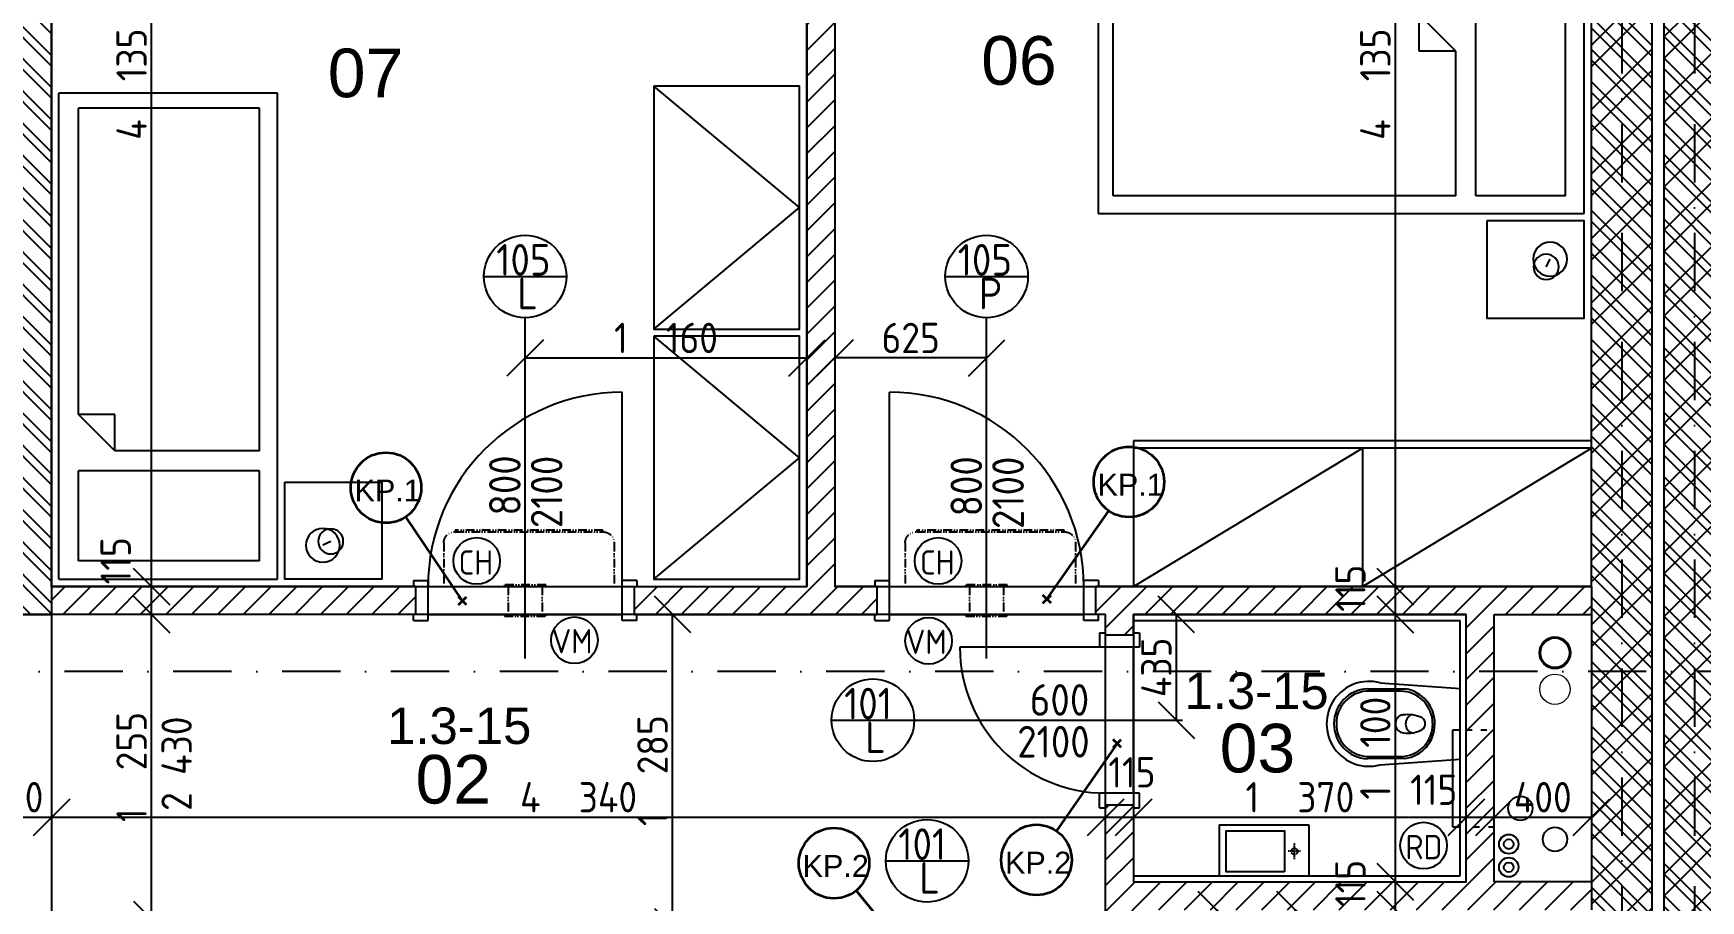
# Model space of a CAD drawing. Extents: x 4511820 to 5180432, y -1526536 to -944957.
# Drawn here: x 5116097 to 5122962, y -1291753 to -1288183 of the extents above; entities that cross this region are included whole.
import ezdxf

# ---------------------------------------------------------------- set-up
doc = ezdxf.new("R2010")
doc.units = 0
doc.header["$MEASUREMENT"] = 0
for name, pattern in [('ACAD_ISO03W100', [30, 12, -18]), ('ACAD_ISO12W100', [22, 12, -3, 0.5, -3, 0.5, -3]), ('BODKOCIARKOVANA_3', [5.6, 3, -1.3, 0, -1.3]), ('DASHED', [0.75, 0.5, -0.25])]:
    doc.linetypes.add(name, pattern=pattern)
doc.layers.get('0').update_dxf_attribs({"linetype": 'CONTINUOUS'})
doc.layers.get('Defpoints').update_dxf_attribs({"color": 61, "linetype": 'CONTINUOUS'})
for name, color, linetype in [('DVERE', 45, 'CONTINUOUS'), ('KÓTY', 4, 'CONTINUOUS'), ('MÚRY', 1, 'CONTINUOUS'), ('osi', 253, 'CONTINUOUS'), ('Plochy', 41, 'CONTINUOUS'), ('POPIS', 7, 'CONTINUOUS'), ('TENKÁ', 7, 'CONTINUOUS'), ('tzb', 153, 'CONTINUOUS'), ('Z-Kúrenie', 101, 'CONTINUOUS'), ('ZARIADENIE', 47, 'CONTINUOUS'), ('ZARIADOVACIE', 144, 'CONTINUOUS'), ('ZZ-chladenie', 133, 'CONTINUOUS'), ('zz-vetr', 52, 'CONTINUOUS'), ('ŠRAFY', 82, 'CONTINUOUS')]:
    doc.layers.add(name, color=color, linetype=linetype)
for name, color, linetype, lineweight in [('preklady', 74, 'CONTINUOUS', 35), ('zz-kanal-daždová', 136, 'CONTINUOUS', 40), ('zz-kanal-splaskova', 37, 'CONTINUOUS', 18)]:
    doc.layers.add(name, color=color, linetype=linetype, lineweight=lineweight)
doc.styles.add('ARIAL', font='arial.ttf')
doc.styles.add('STYLE1', font='isocp.shx')
doc.dimstyles.new('STANDARD-50', dxfattribs={"dimtxt": 125, "dimasz": 150, "dimexe": 10, "dimexo": 200, "dimgap": 20, "dimtad": 1, "dimdsep": 46, "dimlunit": 6, "dimtxsty": 'STYLE1', "dimblk1": 'OBLIQUE', "dimblk2": 'OBLIQUE', "dimsah": 1, "dimcen": 2.5, "dimse1": 1, "dimse2": 1, "dimadec": 0, "dimazin": 0, "dimtfac": 1, "dimtmove": 1, "dimatfit": 3, "dimldrblk": 'OBLIQUE', "dimfxl": 1, "dimtolj": 1, "dimtzin": 0, "dimarcsym": 0})
pattern_1 = [(45, (584112, -84217.88), (-132.5825215, 132.5825215), []), (45, (584200.39, -84217.88), (-132.5825215, 132.5825215), [])]
pattern_2 = [(135, (115395, 30907.69), (-66.2912607, -66.2912607), []), (135, (115395, 30951.89), (-66.2912607, -66.2912607), [])]
pattern_3 = [(45, (515270.5, 128041), (-53.0330086, 53.0330086), [])]

# ---------------------------------------------------------------- blocks, each defined once
blk = doc.blocks.new('JEDNOPOSTEL')
at = {"layer": 'ZARIADENIE', "ltscale": 0.25}
for p, q in [((4449069, -1322230.2), (4447069, -1322230.2)), ((4447069, -1323130.2), (4447069, -1322230.2)), ((4449069, -1322230.2), (4449069, -1323130.2)), ((4449069, -1323130.2), (4447069, -1323130.2)), ((4448913, -1323349.6), (4448929.1, -1323317.4))]:
    blk.add_line(p, q, dxfattribs=at)
at = {"layer": 'ZARIADENIE', "color": 76, "ltscale": 0.25}
for p, q in [((4448390.6, -1322311.3), (4447130.6, -1322311.3)), ((4447130.6, -1323056.9), (4447130.6, -1322311.3)), ((4448540.6, -1322461.3), (4448390.6, -1322311.3)), ((4448390.6, -1322461.3), (4448390.6, -1322311.3)), ((4448992.6, -1322311.3), (4448623.3, -1322311.3)), ((4448623.3, -1323056.9), (4448623.3, -1322311.3)), ((4448992.6, -1323056.9), (4448992.6, -1322311.3)), ((4448540.6, -1322461.3), (4448390.6, -1322461.3)), ((4448540.6, -1323056.9), (4448540.6, -1322461.3)), ((4448540.6, -1323056.9), (4447130.6, -1323056.9)), ((4448992.6, -1323056.9), (4448623.3, -1323056.9))]:
    blk.add_line(p, q, dxfattribs=at)
at = {"layer": 'ZARIADENIE'}
blk.add_lwpolyline([(4448669, -1323160.2), (4448669, -1323560.2), (4449069, -1323560.2), (4449069, -1323160.2)], close=True, dxfattribs=at)
at = {"layer": 'ZARIADENIE', "ltscale": 0.25}
for centre, radius in [((4448929.1, -1323317.4), 69.7), ((4448913, -1323349.6), 51.9)]:
    blk.add_circle(centre, radius, dxfattribs=at)
blk = doc.blocks.new('SKRINA')
at = {"layer": 'ZARIADENIE'}
for p, q in [((4449069, -1324645.2), (4448469, -1324145.2)), ((4448469, -1325145.2), (4449069, -1324645.2))]:
    blk.add_line(p, q, dxfattribs=at)
blk.add_lwpolyline([(4448469, -1324145.2), (4448469, -1325145.2), (4449069, -1325145.2), (4449069, -1324145.2)], close=True, dxfattribs=at)
blk = doc.blocks.new('DVOJPOSTEL')
at = {"layer": 'ZARIADENIE', "ltscale": 0.25}
for p, q in [((4444359, -1314665.2), (4444359, -1312665.2)), ((4444359, -1312665.2), (4446159, -1312665.2)), ((4445259, -1312665.2), (4445259, -1314665.2)), ((4446159, -1312665.2), (4446159, -1314665.2)), ((4444139.6, -1312821.2), (4444171.8, -1312805.1)), ((4446378.4, -1312821.2), (4446346.2, -1312805.1)), ((4446159, -1314665.2), (4444359, -1314665.2))]:
    blk.add_line(p, q, dxfattribs=at)
at = {"layer": 'ZARIADENIE', "color": 76, "ltscale": 0.25}
for p, q in [((4444432.3, -1312741.6), (4445177.9, -1312741.6)), ((4444432.3, -1312741.6), (4444432.3, -1313110.9)), ((4445177.9, -1312741.6), (4445177.9, -1313110.9)), ((4446085.7, -1312741.6), (4445340.1, -1312741.6)), ((4445340.1, -1312741.6), (4445340.1, -1313110.9)), ((4446085.7, -1312741.6), (4446085.7, -1313110.9)), ((4444432.3, -1313110.9), (4445177.9, -1313110.9)), ((4446085.7, -1313110.9), (4445340.1, -1313110.9)), ((4444432.3, -1313193.6), (4444432.3, -1314603.6)), ((4444432.3, -1313193.6), (4445027.9, -1313193.6)), ((4445027.9, -1313193.6), (4445177.9, -1313343.6)), ((4445027.9, -1313193.6), (4445027.9, -1313343.6)), ((4445490.1, -1313193.6), (4445340.1, -1313343.6)), ((4446085.7, -1313193.6), (4445490.1, -1313193.6)), ((4445490.1, -1313193.6), (4445490.1, -1313343.6)), ((4446085.7, -1313193.6), (4446085.7, -1314603.6)), ((4445027.9, -1313343.6), (4445177.9, -1313343.6)), ((4445177.9, -1313343.6), (4445177.9, -1314603.6)), ((4445340.1, -1313343.6), (4445340.1, -1314603.6)), ((4445490.1, -1313343.6), (4445340.1, -1313343.6)), ((4444432.3, -1314603.6), (4445177.9, -1314603.6)), ((4446085.7, -1314603.6), (4445340.1, -1314603.6))]:
    blk.add_line(p, q, dxfattribs=at)
at = {"layer": 'ZARIADENIE'}
for points in [[(4444329, -1313065.2), (4443929, -1313065.2), (4443929, -1312665.2), (4444329, -1312665.2)], [(4446189, -1313065.2), (4446589, -1313065.2), (4446589, -1312665.2), (4446189, -1312665.2)]]:
    blk.add_lwpolyline(points, close=True, dxfattribs=at)
at = {"layer": 'ZARIADENIE', "ltscale": 0.25}
for centre, radius in [((4444139.6, -1312821.2), 51.9), ((4444171.8, -1312805.1), 69.7), ((4446346.2, -1312805.1), 69.7), ((4446378.4, -1312821.2), 51.9)]:
    blk.add_circle(centre, radius, dxfattribs=at)
blk = doc.blocks.new('_OBLIQUE')
at = {"color": 0, "linetype": 'ByBlock'}
blk.add_line((-0.5, -0.5), (0.5, 0.5), dxfattribs=at)
blk = doc.blocks.new('*D25083')
at = {"layer": 'Defpoints', "color": 0}
for p in [(5115872.5, -1291409.5), (5116172.5, -1291409.5), (5116172.5, -1291409.5)]:
    blk.add_point(p, dxfattribs=at)
at = {"layer": 'KÓTY', "color": 0, "lineweight": -2}
blk.add_line((5115872.5, -1291409.5), (5116172.5, -1291409.5), dxfattribs=at)
at = {"layer": 'KÓTY', "color": 0, "linetype": 'ByBlock', "lineweight": -2, "xscale": 150, "yscale": 150, "zscale": 150, "rotation": 180}
blk.add_blockref('_OBLIQUE', (5115872.5, -1291409.5), dxfattribs=at)
at = {"layer": 'KÓTY', "color": 0, "linetype": 'ByBlock', "lineweight": -2, "xscale": 150, "yscale": 150, "zscale": 150}
blk.add_blockref('_OBLIQUE', (5116172.5, -1291409.5), dxfattribs=at)
at = {"layer": 'KÓTY', "color": 0, "insert": (5116022.5, -1291327), "char_height": 125, "attachment_point": 5, "style": 'STYLE1'}
blk.add_mtext('\\A1;300', dxfattribs=at)
blk = doc.blocks.new('*D25084')
at = {"layer": 'Defpoints', "color": 0}
for p in [(5116172.5, -1291409.5), (5120512.5, -1291409.5), (5120512.5, -1291409.5)]:
    blk.add_point(p, dxfattribs=at)
at = {"layer": 'KÓTY', "color": 0, "lineweight": -2}
blk.add_line((5116172.5, -1291409.5), (5120512.5, -1291409.5), dxfattribs=at)
at = {"layer": 'KÓTY', "color": 0, "linetype": 'ByBlock', "lineweight": -2, "xscale": 150, "yscale": 150, "zscale": 150, "rotation": 180}
blk.add_blockref('_OBLIQUE', (5116172.5, -1291409.5), dxfattribs=at)
at = {"layer": 'KÓTY', "color": 0, "linetype": 'ByBlock', "lineweight": -2, "xscale": 150, "yscale": 150, "zscale": 150}
blk.add_blockref('_OBLIQUE', (5120512.5, -1291409.5), dxfattribs=at)
at = {"layer": 'KÓTY', "color": 0, "insert": (5118342.5, -1291327), "char_height": 125, "attachment_point": 5, "style": 'STYLE1'}
blk.add_mtext('\\A1;4ﾠ340', dxfattribs=at)
blk = doc.blocks.new('*D25085')
at = {"layer": 'Defpoints', "color": 0}
for p in [(5120512.5, -1291409.5), (5120627.5, -1291409.5), (5120627.5, -1291409.5)]:
    blk.add_point(p, dxfattribs=at)
at = {"layer": 'KÓTY', "color": 0, "lineweight": -2}
blk.add_line((5120512.5, -1291409.5), (5120627.5, -1291409.5), dxfattribs=at)
at = {"layer": 'KÓTY', "color": 0, "linetype": 'ByBlock', "lineweight": -2, "xscale": 150, "yscale": 150, "zscale": 150, "rotation": 180}
blk.add_blockref('_OBLIQUE', (5120512.5, -1291409.5), dxfattribs=at)
at = {"layer": 'KÓTY', "color": 0, "linetype": 'ByBlock', "lineweight": -2, "xscale": 150, "yscale": 150, "zscale": 150}
blk.add_blockref('_OBLIQUE', (5120627.5, -1291409.5), dxfattribs=at)
at = {"layer": 'KÓTY', "color": 0, "insert": (5120620.8, -1291224.5), "char_height": 125, "attachment_point": 5, "style": 'STYLE1'}
blk.add_mtext('\\A1;115', dxfattribs=at)
blk = doc.blocks.new('*D25086')
at = {"layer": 'Defpoints', "color": 0}
for p in [(5120627.5, -1291409.5), (5121997.5, -1291409.5), (5121997.5, -1291409.5)]:
    blk.add_point(p, dxfattribs=at)
at = {"layer": 'KÓTY', "color": 0, "lineweight": -2}
blk.add_line((5120627.5, -1291409.5), (5121997.5, -1291409.5), dxfattribs=at)
at = {"layer": 'KÓTY', "color": 0, "linetype": 'ByBlock', "lineweight": -2, "xscale": 150, "yscale": 150, "zscale": 150, "rotation": 180}
blk.add_blockref('_OBLIQUE', (5120627.5, -1291409.5), dxfattribs=at)
at = {"layer": 'KÓTY', "color": 0, "linetype": 'ByBlock', "lineweight": -2, "xscale": 150, "yscale": 150, "zscale": 150}
blk.add_blockref('_OBLIQUE', (5121997.5, -1291409.5), dxfattribs=at)
at = {"layer": 'KÓTY', "color": 0, "insert": (5121312.5, -1291327), "char_height": 125, "attachment_point": 5, "style": 'STYLE1'}
blk.add_mtext('\\A1;1ﾠ370', dxfattribs=at)
blk = doc.blocks.new('*D25087')
at = {"layer": 'Defpoints', "color": 0}
for p in [(5121997.5, -1291409.5), (5122112.5, -1291409.5), (5122112.5, -1291409.5)]:
    blk.add_point(p, dxfattribs=at)
at = {"layer": 'KÓTY', "color": 0, "lineweight": -2}
blk.add_line((5121997.5, -1291409.5), (5122112.5, -1291409.5), dxfattribs=at)
at = {"layer": 'KÓTY', "color": 0, "linetype": 'ByBlock', "lineweight": -2, "xscale": 150, "yscale": 150, "zscale": 150, "rotation": 180}
blk.add_blockref('_OBLIQUE', (5121997.5, -1291409.5), dxfattribs=at)
at = {"layer": 'KÓTY', "color": 0, "linetype": 'ByBlock', "lineweight": -2, "xscale": 150, "yscale": 150, "zscale": 150}
blk.add_blockref('_OBLIQUE', (5122112.5, -1291409.5), dxfattribs=at)
at = {"layer": 'KÓTY', "color": 0, "insert": (5121863.5, -1291296.5), "char_height": 125, "attachment_point": 5, "style": 'STYLE1'}
blk.add_mtext('\\A1;115', dxfattribs=at)
blk = doc.blocks.new('*D25088')
at = {"layer": 'Defpoints', "color": 0}
for p in [(5122112.5, -1291409.5), (5122512.5, -1291409.5), (5122512.5, -1291409.5)]:
    blk.add_point(p, dxfattribs=at)
at = {"layer": 'KÓTY', "color": 0, "lineweight": -2}
blk.add_line((5122112.5, -1291409.5), (5122512.5, -1291409.5), dxfattribs=at)
at = {"layer": 'KÓTY', "color": 0, "linetype": 'ByBlock', "lineweight": -2, "xscale": 150, "yscale": 150, "zscale": 150, "rotation": 180}
blk.add_blockref('_OBLIQUE', (5122112.5, -1291409.5), dxfattribs=at)
at = {"layer": 'KÓTY', "color": 0, "linetype": 'ByBlock', "lineweight": -2, "xscale": 150, "yscale": 150, "zscale": 150}
blk.add_blockref('_OBLIQUE', (5122512.5, -1291409.5), dxfattribs=at)
at = {"layer": 'KÓTY', "color": 0, "insert": (5122312.5, -1291327), "char_height": 125, "attachment_point": 5, "style": 'STYLE1'}
blk.add_mtext('\\A1;400', dxfattribs=at)
blk = doc.blocks.new('*D25179')
at = {"layer": 'Defpoints', "color": 0}
for p in [(5116172.5, -1290575.2), (5116584.5, -1290575.2), (5116172.5, -1291830.2)]:
    blk.add_point(p, dxfattribs=at)
at = {"layer": 'KÓTY', "color": 0, "lineweight": -2}
blk.add_line((5116584.5, -1291830.2), (5116584.5, -1290575.2), dxfattribs=at)
at = {"layer": 'KÓTY', "color": 0, "linetype": 'ByBlock', "lineweight": -2, "xscale": 150, "yscale": 150, "zscale": 150}
for p, rotation in [((5116584.5, -1290575.2), 90), ((5116584.5, -1291830.2), 270)]:
    blk.add_blockref('_OBLIQUE', p, dxfattribs=dict(at, rotation=rotation))
at = {"layer": 'KÓTY', "color": 0, "insert": (5116502, -1291202.7), "char_height": 125, "attachment_point": 5, "rotation": 90, "style": 'STYLE1'}
blk.add_mtext('\\A1;1ﾠ255', dxfattribs=at)
blk = doc.blocks.new('*D25180')
at = {"layer": 'Defpoints', "color": 0}
for p in [(5116172.5, -1290460.2), (5116584.5, -1290460.2), (5116172.5, -1290575.2)]:
    blk.add_point(p, dxfattribs=at)
at = {"layer": 'KÓTY', "color": 0, "lineweight": -2}
blk.add_line((5116584.5, -1290575.2), (5116584.5, -1290460.2), dxfattribs=at)
at = {"layer": 'KÓTY', "color": 0, "linetype": 'ByBlock', "lineweight": -2, "xscale": 150, "yscale": 150, "zscale": 150}
for p, rotation in [((5116584.5, -1290460.2), 90), ((5116584.5, -1290575.2), 270)]:
    blk.add_blockref('_OBLIQUE', p, dxfattribs=dict(at, rotation=rotation))
at = {"layer": 'KÓTY', "color": 0, "insert": (5116436.5, -1290354), "char_height": 125, "attachment_point": 5, "rotation": 90, "style": 'STYLE1'}
blk.add_mtext('\\A1;115', dxfattribs=at)
blk = doc.blocks.new('*D25181')
at = {"layer": 'Defpoints', "color": 0}
for p in [(5116172.5, -1286325.2), (5116584.5, -1286325.2), (5116172.5, -1290460.2)]:
    blk.add_point(p, dxfattribs=at)
at = {"layer": 'KÓTY', "color": 0, "lineweight": -2}
blk.add_line((5116584.5, -1290460.2), (5116584.5, -1286325.2), dxfattribs=at)
at = {"layer": 'KÓTY', "color": 0, "linetype": 'ByBlock', "lineweight": -2, "xscale": 150, "yscale": 150, "zscale": 150}
for p, rotation in [((5116584.5, -1286325.2), 90), ((5116584.5, -1290460.2), 270)]:
    blk.add_blockref('_OBLIQUE', p, dxfattribs=dict(at, rotation=rotation))
at = {"layer": 'KÓTY', "color": 0, "insert": (5116502, -1288392.7), "char_height": 125, "attachment_point": 5, "rotation": 90, "style": 'STYLE1'}
blk.add_mtext('\\A1;4ﾠ135', dxfattribs=at)
blk = doc.blocks.new('*D25182')
at = {"layer": 'Defpoints', "color": 0}
for p in [(5118122.5, -1289354), (5119282.5, -1289354), (5119282.5, -1289519.5)]:
    blk.add_point(p, dxfattribs=at)
at = {"layer": 'KÓTY', "color": 0, "lineweight": -2}
blk.add_line((5118122.5, -1289519.5), (5119282.5, -1289519.5), dxfattribs=at)
at = {"layer": 'KÓTY', "color": 0, "linetype": 'ByBlock', "lineweight": -2, "xscale": 150, "yscale": 150, "zscale": 150, "rotation": 180}
blk.add_blockref('_OBLIQUE', (5118122.5, -1289519.5), dxfattribs=at)
at = {"layer": 'KÓTY', "color": 0, "linetype": 'ByBlock', "lineweight": -2, "xscale": 150, "yscale": 150, "zscale": 150}
blk.add_blockref('_OBLIQUE', (5119282.5, -1289519.5), dxfattribs=at)
at = {"layer": 'KÓTY', "color": 0, "insert": (5118702.5, -1289437), "char_height": 125, "attachment_point": 5, "style": 'STYLE1'}
blk.add_mtext('\\A1;1ﾠ160', dxfattribs=at)
blk = doc.blocks.new('*D25183')
at = {"layer": 'Defpoints', "color": 0}
for p in [(5119397.5, -1289519.5), (5119397.5, -1290460.2), (5120022.5, -1290460.2)]:
    blk.add_point(p, dxfattribs=at)
at = {"layer": 'KÓTY', "color": 0, "lineweight": -2}
blk.add_line((5120022.5, -1289519.5), (5119397.5, -1289519.5), dxfattribs=at)
at = {"layer": 'KÓTY', "color": 0, "linetype": 'ByBlock', "lineweight": -2, "xscale": 150, "yscale": 150, "zscale": 150, "rotation": 180}
blk.add_blockref('_OBLIQUE', (5119397.5, -1289519.5), dxfattribs=at)
at = {"layer": 'KÓTY', "color": 0, "linetype": 'ByBlock', "lineweight": -2, "xscale": 150, "yscale": 150, "zscale": 150}
blk.add_blockref('_OBLIQUE', (5120022.5, -1289519.5), dxfattribs=at)
at = {"layer": 'KÓTY', "color": 0, "insert": (5119710, -1289437), "char_height": 125, "attachment_point": 5, "style": 'STYLE1'}
blk.add_mtext('\\A1;625', dxfattribs=at)
blk = doc.blocks.new('*D25187')
at = {"layer": 'Defpoints', "color": 0}
for p in [(5121705.5, -1291790.2), (5121705.5, -1291790.2), (5121705.5, -1294045.2)]:
    blk.add_point(p, dxfattribs=at)
at = {"layer": 'KÓTY', "color": 0, "lineweight": -2}
blk.add_line((5121705.5, -1294045.2), (5121705.5, -1291790.2), dxfattribs=at)
at = {"layer": 'KÓTY', "color": 0, "linetype": 'ByBlock', "lineweight": -2, "xscale": 150, "yscale": 150, "zscale": 150}
for p, rotation in [((5121705.5, -1291790.2), 90), ((5121705.5, -1294045.2), 270)]:
    blk.add_blockref('_OBLIQUE', p, dxfattribs=dict(at, rotation=rotation))
at = {"layer": 'KÓTY', "color": 0, "insert": (5121597, -1292690.5), "char_height": 125, "attachment_point": 5, "rotation": 90, "style": 'STYLE1'}
blk.add_mtext('\\A1;2ﾠ255', dxfattribs=at)
blk = doc.blocks.new('*D25188')
at = {"layer": 'Defpoints', "color": 0}
for p in [(5121705.5, -1291675.2), (5121705.5, -1291675.2), (5121705.5, -1291790.2)]:
    blk.add_point(p, dxfattribs=at)
at = {"layer": 'KÓTY', "color": 0, "lineweight": -2}
blk.add_line((5121705.5, -1291790.2), (5121705.5, -1291675.2), dxfattribs=at)
at = {"layer": 'KÓTY', "color": 0, "linetype": 'ByBlock', "lineweight": -2, "xscale": 150, "yscale": 150, "zscale": 150}
for p, rotation in [((5121705.5, -1291675.2), 90), ((5121705.5, -1291790.2), 270)]:
    blk.add_blockref('_OBLIQUE', p, dxfattribs=dict(at, rotation=rotation))
at = {"layer": 'KÓTY', "color": 0, "insert": (5121520.5, -1291681.9), "char_height": 125, "attachment_point": 5, "rotation": 90, "style": 'STYLE1'}
blk.add_mtext('\\A1;115', dxfattribs=at)
blk = doc.blocks.new('*D25189')
at = {"layer": 'Defpoints', "color": 0}
for p in [(5121705.5, -1290575.2), (5121705.5, -1290575.2), (5121705.5, -1291675.2)]:
    blk.add_point(p, dxfattribs=at)
at = {"layer": 'KÓTY', "color": 0, "lineweight": -2}
blk.add_line((5121705.5, -1291675.2), (5121705.5, -1290575.2), dxfattribs=at)
at = {"layer": 'KÓTY', "color": 0, "linetype": 'ByBlock', "lineweight": -2, "xscale": 150, "yscale": 150, "zscale": 150}
for p, rotation in [((5121705.5, -1290575.2), 90), ((5121705.5, -1291675.2), 270)]:
    blk.add_blockref('_OBLIQUE', p, dxfattribs=dict(at, rotation=rotation))
at = {"layer": 'KÓTY', "color": 0, "insert": (5121623, -1291125.2), "char_height": 125, "attachment_point": 5, "rotation": 90, "style": 'STYLE1'}
blk.add_mtext('\\A1;1ﾠ100', dxfattribs=at)
blk = doc.blocks.new('*D25190')
at = {"layer": 'Defpoints', "color": 0}
for p in [(5121705.5, -1290460.2), (5121705.5, -1290460.2), (5121705.5, -1290575.2)]:
    blk.add_point(p, dxfattribs=at)
at = {"layer": 'KÓTY', "color": 0, "lineweight": -2}
blk.add_line((5121705.5, -1290575.2), (5121705.5, -1290460.2), dxfattribs=at)
at = {"layer": 'KÓTY', "color": 0, "linetype": 'ByBlock', "lineweight": -2, "xscale": 150, "yscale": 150, "zscale": 150}
for p, rotation in [((5121705.5, -1290460.2), 90), ((5121705.5, -1290575.2), 270)]:
    blk.add_blockref('_OBLIQUE', p, dxfattribs=dict(at, rotation=rotation))
at = {"layer": 'KÓTY', "color": 0, "insert": (5121520.5, -1290466.9), "char_height": 125, "attachment_point": 5, "rotation": 90, "style": 'STYLE1'}
blk.add_mtext('\\A1;115', dxfattribs=at)
blk = doc.blocks.new('*D25191')
at = {"layer": 'Defpoints', "color": 0}
for p in [(5121705.5, -1286325.2), (5122012.5, -1286325.2), (5121705.5, -1290460.2)]:
    blk.add_point(p, dxfattribs=at)
at = {"layer": 'KÓTY', "color": 0, "lineweight": -2}
blk.add_line((5121705.5, -1290460.2), (5121705.5, -1286325.2), dxfattribs=at)
at = {"layer": 'KÓTY', "color": 0, "linetype": 'ByBlock', "lineweight": -2, "xscale": 150, "yscale": 150, "zscale": 150}
for p, rotation in [((5121705.5, -1286325.2), 90), ((5121705.5, -1290460.2), 270)]:
    blk.add_blockref('_OBLIQUE', p, dxfattribs=dict(at, rotation=rotation))
at = {"layer": 'KÓTY', "color": 0, "insert": (5121623, -1288392.7), "char_height": 125, "attachment_point": 5, "rotation": 90, "style": 'STYLE1'}
blk.add_mtext('\\A1;4ﾠ135', dxfattribs=at)
blk = doc.blocks.new('*D25193')
at = {"layer": 'Defpoints', "color": 0}
for p in [(5118729.5, -1290575.2), (5119072.5, -1290575.2), (5119262.5, -1291860.2)]:
    blk.add_point(p, dxfattribs=at)
at = {"layer": 'KÓTY', "color": 0, "lineweight": -2}
blk.add_line((5118729.5, -1291860.2), (5118729.5, -1290575.2), dxfattribs=at)
at = {"layer": 'KÓTY', "color": 0, "linetype": 'ByBlock', "lineweight": -2, "xscale": 150, "yscale": 150, "zscale": 150}
for p, rotation in [((5118729.5, -1290575.2), 90), ((5118729.5, -1291860.2), 270)]:
    blk.add_blockref('_OBLIQUE', p, dxfattribs=dict(at, rotation=rotation))
at = {"layer": 'KÓTY', "color": 0, "insert": (5118647, -1291217.7), "char_height": 125, "attachment_point": 5, "rotation": 90, "style": 'STYLE1'}
blk.add_mtext('\\A1;1ﾠ285', dxfattribs=at)
blk = doc.blocks.new('*D25203')
at = {"layer": 'Defpoints', "color": 0}
for p in [(5120804, -1290575.2), (5120829, -1290575.2), (5120829, -1291010.2)]:
    blk.add_point(p, dxfattribs=at)
at = {"layer": 'KÓTY', "color": 0, "lineweight": -2}
blk.add_line((5120804, -1291010.2), (5120804, -1290575.2), dxfattribs=at)
at = {"layer": 'KÓTY', "color": 0, "linetype": 'ByBlock', "lineweight": -2, "xscale": 150, "yscale": 150, "zscale": 150}
for p, rotation in [((5120804, -1290575.2), 90), ((5120804, -1291010.2), 270)]:
    blk.add_blockref('_OBLIQUE', p, dxfattribs=dict(at, rotation=rotation))
at = {"layer": 'KÓTY', "color": 0, "insert": (5120721.5, -1290792.7), "char_height": 125, "attachment_point": 5, "rotation": 90, "style": 'STYLE1'}
blk.add_mtext('\\A1;435', dxfattribs=at)
blk = doc.blocks.new('*D25242')
at = {"layer": 'Defpoints', "color": 0}
for p in [(5120627.5, -1291790.2), (5120627.5, -1291975.2), (5120969, -1291975.2)]:
    blk.add_point(p, dxfattribs=at)
at = {"layer": 'KÓTY', "color": 0, "lineweight": -2}
blk.add_line((5120969, -1291790.2), (5120969, -1291975.2), dxfattribs=at)
at = {"layer": 'KÓTY', "color": 0, "linetype": 'ByBlock', "lineweight": -2, "xscale": 150, "yscale": 150, "zscale": 150}
for p, rotation in [((5120969, -1291790.2), 90), ((5120969, -1291975.2), 270)]:
    blk.add_blockref('_OBLIQUE', p, dxfattribs=dict(at, rotation=rotation))
at = {"layer": 'KÓTY', "color": 0, "insert": (5120901.5, -1292118.5), "char_height": 125, "attachment_point": 5, "rotation": 90, "style": 'STYLE1'}
blk.add_mtext('\\A1;185', dxfattribs=at)
blk = doc.blocks.new('*D25243')
at = {"layer": 'Defpoints', "color": 0}
for p in [(5121293, -1291790.2), (5122397.5, -1291790.2), (5122397.5, -1291905.2)]:
    blk.add_point(p, dxfattribs=at)
at = {"layer": 'KÓTY', "color": 0, "lineweight": -2}
blk.add_line((5121293, -1291905.2), (5121293, -1291790.2), dxfattribs=at)
at = {"layer": 'KÓTY', "color": 0, "linetype": 'ByBlock', "lineweight": -2, "xscale": 150, "yscale": 150, "zscale": 150}
for p, rotation in [((5121293, -1291790.2), 90), ((5121293, -1291905.2), 270)]:
    blk.add_blockref('_OBLIQUE', p, dxfattribs=dict(at, rotation=rotation))
at = {"layer": 'KÓTY', "color": 0, "insert": (5121255.5, -1292061.5), "char_height": 125, "attachment_point": 5, "rotation": 90, "style": 'STYLE1'}
blk.add_mtext('\\A1;115', dxfattribs=at)
blk = doc.blocks.new('chlad2')
at = {"layer": 'ZZ-chladenie', "linetype": 'ACAD_ISO12W100', "ltscale": 3}
for p, q in [((5102412.5, -1105747.3), (5102592.5, -1105747.3)), ((5102412.5, -1106448.4), (5102592.5, -1106448.4))]:
    blk.add_line(p, q, dxfattribs=at)
blk.add_lwpolyline([(5102367.5, -1106402), (5102360.8, -1106402), (5102360.8, -1105794.8), (5102367.5, -1105794.8)], close=True, dxfattribs=at)
for centre, start, end in [((5102412.5, -1105792.3), 90, 180), ((5102412.5, -1106403.4), 180, 270)]:
    blk.add_arc(centre, 45, start, end, dxfattribs=at)

msp = doc.modelspace()

# ---------------------------------------------------------------- hatches: boundary and pattern name
at = {"layer": 'ŠRAFY'}
h = msp.add_hatch(dxfattribs=at)
h.set_pattern_fill('ANSI32', color=256, scale=250, angle=90)
h.set_pattern_definition(pattern_2)
h.paths.add_polyline_path([(5116172.5, -1290575.191), (5116172.5, -1290460.191), (5116172.5, -1286325.191), (5115872.5, -1286325.191), (5115872.5, -1289270.191), (5115872.5, -1289385.191), (5115872.5, -1290575.191)])
at = {"layer": 'ŠRAFY', "ltscale": 0.25}
h = msp.add_hatch(dxfattribs=at)
h.set_pattern_fill('ANSI31', color=256, scale=600, style=0)
h.set_pattern_definition(pattern_3)
h.paths.add_polyline_path([(5119397.5, -1286325.191), (5119282.5, -1286325.191), (5119282.5, -1290460.191), (5118572.5, -1290460.191), (5118572.5, -1290575.191), (5119572.5, -1290575.191), (5119572.5, -1290460.191), (5119397.5, -1290460.191)])
at = {"layer": 'ŠRAFY'}
h = msp.add_hatch(dxfattribs=at)
h.set_pattern_fill('ANSI32', color=256, scale=500)
h.set_pattern_definition(pattern_1)
h.paths.add_polyline_path([(5122762.5, -1286325.191), (5122512.5, -1286325.191), (5122512.5, -1290460.191), (5122512.5, -1290575.191), (5122512.5, -1291675.191), (5122512.5, -1291790.191), (5122512.5, -1294045.191), (5122512.5, -1294185.191), (5122512.5, -1294905.191), (5122512.5, -1294985.191), (5122512.5, -1295285.191), (5122512.5, -1295365.191), (5122512.5, -1299245.191), (5122762.5, -1299245.191)])
h = msp.add_hatch(dxfattribs=at)
h.set_pattern_fill('ANSI32', color=256, scale=250, angle=90)
h.set_pattern_definition(pattern_2)
h.paths.add_polyline_path([(5122762.5, -1286325.191), (5122512.5, -1286325.191), (5122512.5, -1290460.191), (5122512.5, -1290575.191), (5122512.5, -1291675.191), (5122512.5, -1291790.191), (5122512.5, -1294045.191), (5122512.5, -1294185.191), (5122512.5, -1294905.191), (5122512.5, -1294985.191), (5122512.5, -1295285.191), (5122512.5, -1295365.191), (5122512.5, -1299245.191), (5122762.5, -1299245.191)])
h = msp.add_hatch(dxfattribs=at)
h.set_pattern_fill('ANSI32', color=256, scale=500)
h.set_pattern_definition(pattern_1)
h.paths.add_polyline_path([(5123062.5, -1298010.191), (5123062.5, -1297995.191), (5123062.5, -1295801.638), (5123062.5, -1293955.191), (5123062.5, -1293840.191), (5123062.5, -1291590.191), (5123062.5, -1291475.191), (5123062.5, -1290475.191), (5123062.5, -1290360.191), (5123062.5, -1286325.191), (5122812.5, -1286325.191), (5122812.5, -1299325.191), (5123062.5, -1299325.191), (5123062.5, -1298185.191)])
h = msp.add_hatch(dxfattribs=at)
h.set_pattern_fill('ANSI32', color=256, scale=250, angle=90)
h.set_pattern_definition(pattern_2)
h.paths.add_polyline_path([(5123062.5, -1298010.191), (5123062.5, -1297995.191), (5123062.5, -1295801.638), (5123062.5, -1293955.191), (5123062.5, -1293840.191), (5123062.5, -1291590.191), (5123062.5, -1291475.191), (5123062.5, -1290475.191), (5123062.5, -1290360.191), (5123062.5, -1286325.191), (5122812.5, -1286325.191), (5122812.5, -1299325.191), (5123062.5, -1299325.191), (5123062.5, -1298185.191)])
at = {"layer": 'ŠRAFY', "ltscale": 0.25}
h = msp.add_hatch(dxfattribs=at)
h.set_pattern_fill('ANSI31', color=256, scale=600, style=0)
h.set_pattern_definition(pattern_3)
h.paths.add_polyline_path([(5117662.5, -1290575.191), (5117672.5, -1290575.191), (5117672.5, -1290460.191), (5117662.5, -1290460.191), (5116172.5, -1290460.191), (5116172.5, -1290575.191)])
h = msp.add_hatch(dxfattribs=at)
h.set_pattern_fill('ANSI31', color=256, scale=600, style=0)
h.set_pattern_definition(pattern_3)
h.paths.add_polyline_path([(5122512.5, -1291675.191), (5122112.5, -1291675.191), (5122112.5, -1290575.191), (5122512.5, -1290575.191), (5122512.5, -1290460.191), (5120472.5, -1290460.191), (5120472.5, -1290575.191), (5120512.5, -1290575.191), (5120512.5, -1290660.191), (5120627.5, -1290660.191), (5120627.5, -1290575.191), (5121997.5, -1290575.191), (5121997.5, -1291675.191), (5120627.5, -1291675.191), (5120627.5, -1291360.191), (5120512.5, -1291360.191), (5120512.5, -1291860.191), (5120127.5, -1291860.191), (5120127.5, -1291975.191), (5120627.5, -1291975.191), (5120627.5, -1291790.191), (5122512.5, -1291790.191)])

# ---------------------------------------------------------------- linework, layer by layer
at = {"layer": 'DVERE', "ltscale": 0.25}
for p, q in [((5117952.5, -1289184.035), (5118292.5, -1289184.035)), ((5119852.5, -1289184.035), (5120192.5, -1289184.035)), ((5118122.5, -1290756.691), (5118122.5, -1289354.035)), ((5120022.5, -1290756.691), (5120022.5, -1289354.035)), ((5118522.5, -1290460.191), (5118522.5, -1289660.191)), ((5119622.5, -1290460.191), (5119622.5, -1289660.191)), ((5118522.5, -1290410.191), (5118522.5, -1290245.191)), ((5117662.5, -1290435.191), (5117722.5, -1290435.191)), ((5117662.5, -1290435.191), (5117662.5, -1290460.191)), ((5117722.5, -1290600.191), (5117722.5, -1290435.191)), ((5117722.5, -1290460.191), (5118522.5, -1290460.191)), ((5118582.5, -1290435.191), (5118522.5, -1290435.191)), ((5118522.5, -1290600.191), (5118522.5, -1290435.191)), ((5118582.5, -1290435.191), (5118582.5, -1290460.191)), ((5119562.5, -1290435.191), (5119622.5, -1290435.191)), ((5119562.5, -1290435.191), (5119562.5, -1290460.191)), ((5119622.5, -1290600.191), (5119622.5, -1290435.191)), ((5119622.5, -1290460.191), (5120422.5, -1290460.191)), ((5120482.5, -1290435.191), (5120422.5, -1290435.191)), ((5120422.5, -1290600.191), (5120422.5, -1290435.191)), ((5120482.5, -1290435.191), (5120482.5, -1290460.191)), ((5117662.5, -1290600.191), (5117662.5, -1290575.191)), ((5117662.5, -1290600.191), (5117722.5, -1290600.191)), ((5117722.5, -1290575.191), (5118522.5, -1290575.191)), ((5118582.5, -1290600.191), (5118522.5, -1290600.191)), ((5118582.5, -1290600.191), (5118582.5, -1290575.191)), ((5119562.5, -1290600.191), (5119562.5, -1290575.191)), ((5119562.5, -1290600.191), (5119622.5, -1290600.191)), ((5119622.5, -1290575.191), (5120422.5, -1290575.191)), ((5120482.5, -1290600.191), (5120422.5, -1290600.191)), ((5120482.5, -1290600.191), (5120482.5, -1290575.191)), ((5120487.5, -1290650.191), (5120487.5, -1290710.191)), ((5120487.5, -1290650.191), (5120512.5, -1290650.191)), ((5120627.5, -1290650.191), (5120652.5, -1290650.191)), ((5120652.5, -1290650.191), (5120652.5, -1290710.191)), ((5120512.5, -1290710.191), (5119912.5, -1290710.191)), ((5120652.5, -1290710.191), (5120487.5, -1290710.191)), ((5120512.5, -1291310.191), (5120512.5, -1290710.191)), ((5120627.5, -1291310.191), (5120627.5, -1290710.191)), ((5119384.344, -1291010.191), (5119724.344, -1291010.191)), ((5119724.344, -1291010.191), (5120829, -1291010.191)), ((5120487.5, -1291370.191), (5120487.5, -1291310.191)), ((5120652.5, -1291310.191), (5120487.5, -1291310.191)), ((5120487.5, -1291370.191), (5120512.5, -1291370.191)), ((5120627.5, -1291370.191), (5120652.5, -1291370.191)), ((5120652.5, -1291370.191), (5120652.5, -1291310.191)), ((5119607.5, -1291588.863), (5119947.5, -1291588.863))]:
    msp.add_line(p, q, dxfattribs=at)
for centre in [(5118122.5, -1289184.035), (5120022.5, -1289184.035), (5119554.344, -1291010.191), (5119777.5, -1291588.863)]:
    msp.add_circle(centre, 170, dxfattribs=at)
for centre, radius, start, end in [((5118522.5, -1290460.191), 800, 90, 180), ((5119622.5, -1290460.191), 800, 0, 90), ((5120512.5, -1290710.191), 600, 180, 270)]:
    msp.add_arc(centre, radius, start, end, dxfattribs=at)
at = {"layer": 'MÚRY'}
for p, q in [((5116172.5, -1290460.191), (5116172.5, -1286325.191)), ((5116172.5, -1290460.191), (5116172.5, -1286325.191)), ((5119282.5, -1286325.191), (5119282.5, -1290460.191)), ((5119397.5, -1286325.191), (5119397.5, -1290460.191)), ((5122512.5, -1290460.191), (5122512.5, -1286325.191)), ((5122512.5, -1291675.191), (5122112.5, -1291675.191))]:
    msp.add_line(p, q, dxfattribs=at)
at = {"layer": 'MÚRY', "ltscale": 0.25}
for p, q in [((5117672.5, -1290460.191), (5116172.5, -1290460.191)), ((5117672.5, -1290575.191), (5117672.5, -1290460.191)), ((5118572.5, -1290460.191), (5119282.5, -1290460.191)), ((5118572.5, -1290575.191), (5118572.5, -1290460.191)), ((5119572.5, -1290460.191), (5119397.5, -1290460.191)), ((5119572.5, -1290575.191), (5119572.5, -1290460.191)), ((5122512.5, -1290460.191), (5120472.5, -1290460.191)), ((5120472.5, -1290575.191), (5120472.5, -1290460.191)), ((5117672.5, -1290575.191), (5115872.5, -1290575.191)), ((5118572.5, -1290575.191), (5119572.5, -1290575.191)), ((5120512.5, -1290575.191), (5120472.5, -1290575.191)), ((5120512.5, -1290660.191), (5120512.5, -1290575.191)), ((5120627.5, -1290660.191), (5120627.5, -1290575.191)), ((5120627.5, -1290575.191), (5121997.5, -1290575.191)), ((5121997.5, -1291675.191), (5121997.5, -1290575.191)), ((5122112.5, -1291675.191), (5122112.5, -1290575.191)), ((5122112.5, -1290575.191), (5122512.5, -1290575.191)), ((5122512.5, -1290575.191), (5122512.5, -1291675.191)), ((5120627.5, -1290660.191), (5120512.5, -1290660.191)), ((5120512.5, -1291860.191), (5120512.5, -1291360.191)), ((5120627.5, -1291360.191), (5120512.5, -1291360.191)), ((5120627.5, -1291360.191), (5120627.5, -1291675.191)), ((5120627.5, -1291675.191), (5121997.5, -1291675.191))]:
    msp.add_line(p, q, dxfattribs=at)
at = {"layer": 'osi', "linetype": 'BODKOCIARKOVANA_3', "ltscale": 80}
for p, q in [((5122637.5, -1284972.097), (5122637.5, -1316900)), ((5122937.5, -1284972.097), (5122937.5, -1316900)), ((5157242.5, -1290810.191), (5093572.5, -1290810.191))]:
    msp.add_line(p, q, dxfattribs=at)
at = {"layer": 'Plochy'}
for points in [[(5119282.5, -1286325.191), (5116172.5, -1286325.191), (5116172.5, -1290460.191), (5119282.5, -1290460.191)], [(5122512.5, -1286325.191), (5119397.5, -1286325.191), (5119397.5, -1290460.191), (5122512.5, -1290460.191)], [(5109532.5, -1290005.191), (5109532.5, -1288750.191), (5112982.5, -1288750.191), (5112982.5, -1289385.191), (5115872.5, -1289385.191), (5115872.5, -1290575.191), (5116172.5, -1290575.191), (5116172.5, -1291830.191), (5112962.5, -1291830.191), (5112962.5, -1290520.191), (5110597.5, -1290520.191), (5110597.5, -1290005.191)], [(5120512.5, -1290575.191), (5116172.5, -1290575.191), (5116172.5, -1291860.191), (5120512.5, -1291860.191)], [(5121997.5, -1290575.191), (5120627.5, -1290575.191), (5120627.5, -1291675.191), (5121997.5, -1291675.191)]]:
    msp.add_lwpolyline(points, close=True, dxfattribs=at)
at = {"layer": 'preklady'}
for p, q in [((5117864.5, -1290519), (5117630.763, -1290173.589)), ((5120271, -1290511.5), (5120525.331, -1290148.277)), ((5117847.883, -1290535.617), (5117881.117, -1290502.383)), ((5117881.118, -1290535.618), (5117847.884, -1290502.384)), ((5120254.383, -1290528.117), (5120287.617, -1290494.883)), ((5120287.618, -1290528.118), (5120254.384, -1290494.884)), ((5120543.883, -1291123.117), (5120577.117, -1291089.883)), ((5120577.118, -1291123.118), (5120543.884, -1291089.884)), ((5120560.5, -1291106.5), (5120310.501, -1291465.994)), ((5119651.501, -1291913.001), (5119486.034, -1291710.762))]:
    msp.add_line(p, q, dxfattribs=at)
at = {"layer": 'preklady', "ltscale": 0.25}
for centre in [(5117549.5, -1290053.5), (5120608.5, -1290029.5), (5120227.715, -1291585.038), (5119394.215, -1291598.538)]:
    msp.add_circle(centre, 145, dxfattribs=at)
at = {"layer": 'TENKÁ'}
for p, q in [((5122762.5, -1299785.191), (5122762.5, -1285785.191)), ((5122812.5, -1299785.191), (5122812.5, -1285785.191)), ((5116172.5, -1290460.191), (5116172.5, -1290575.191)), ((5122512.5, -1290460.191), (5122512.5, -1290575.191)), ((5122512.5, -1291675.191), (5122512.5, -1291790.191))]:
    msp.add_line(p, q, dxfattribs=at)
at = {"layer": 'TENKÁ', "linetype": 'ACAD_ISO12W100', "ltscale": 10}
msp.add_line((5116172.5, -1290575.191), (5116172.5, -1291830.191), dxfattribs=at)
at = {"layer": 'TENKÁ', "ltscale": 0.25}
for p, q in [((5120627.5, -1290600.191), (5121972.5, -1290600.191)), ((5121972.5, -1291650.191), (5121972.5, -1290600.191)), ((5120627.5, -1291650.191), (5121972.5, -1291650.191))]:
    msp.add_line(p, q, dxfattribs=at)
at = {"layer": 'tzb'}
for p, q in [((5121942.5, -1291450.191), (5121942.5, -1291050.191)), ((5121942.5, -1291050.191), (5121972.5, -1291050.191)), ((5121972.5, -1291450.191), (5121942.5, -1291450.191))]:
    msp.add_line(p, q, dxfattribs=at)
at = {"layer": 'tzb', "linetype": 'ACAD_ISO03W100', "ltscale": 2}
for p, q in [((5121997.5, -1291050.191), (5122112.5, -1291050.191)), ((5122112.5, -1291450.191), (5121997.5, -1291450.191))]:
    msp.add_line(p, q, dxfattribs=at)
at = {"layer": 'tzb'}
msp.add_circle((5121821.809, -1291525.913), 96, dxfattribs=at)
at = {"layer": 'Z-Kúrenie'}
for centre, radius in [((5122172.5, -1291520.191), 40), ((5122172.5, -1291520.191), 20), ((5122172.5, -1291615.191), 40), ((5122172.5, -1291615.191), 20)]:
    msp.add_circle(centre, radius, dxfattribs=at)
at = {"layer": 'ZARIADENIE'}
for p, q in [((5122512.5, -1289860.191), (5120627.5, -1289860.191)), ((5120627.5, -1289860.191), (5120627.5, -1290460.191)), ((5122512.5, -1289890.191), (5120627.5, -1289890.191)), ((5120627.5, -1290460.191), (5121570, -1289890.191)), ((5121570, -1289890.191), (5121570, -1290460.191)), ((5121570, -1290460.191), (5122512.5, -1289890.191))]:
    msp.add_line(p, q, dxfattribs=at)
at = {"layer": 'ZARIADOVACIE'}
for p, q in [((5121726.858, -1290890.828), (5121584.036, -1290890.828)), ((5121590.21, -1290880.973), (5121747.619, -1290880.973)), ((5121642.501, -1290856.378), (5121972.5, -1290879.454)), ((5121584.036, -1291158.838), (5121738.697, -1291158.838)), ((5121745.366, -1291167.735), (5121590.21, -1291168.862)), ((5121642.502, -1291194.004), (5121972.5, -1291170.928))]:
    msp.add_line(p, q, dxfattribs=at)
at = {"layer": 'ZARIADOVACIE', "linetype": 'Continuous'}
for p, q in [((5121733.502, -1290988.627), (5121737.212, -1290988.465)), ((5121859.532, -1291025.191), (5121858.71, -1291024.295)), ((5121867.62, -1291026.889), (5121868.184, -1291024.073)), ((5120979.5, -1291440.191), (5121349.5, -1291440.191)), ((5120979.5, -1291440.191), (5120979.5, -1291650.191)), ((5121349.5, -1291440.191), (5121349.5, -1291650.191))]:
    msp.add_line(p, q, dxfattribs=at)
at = {"layer": 'ZARIADOVACIE', "linetype": 'DASHED'}
for p, q in [((5121314.399, -1291549.629), (5121262.365, -1291549.629)), ((5121289.751, -1291582.493), (5121289.751, -1291516.766))]:
    msp.add_line(p, q, dxfattribs=at)
at = {"layer": 'ZARIADOVACIE', "linetype": 'Continuous'}
msp.add_lwpolyline([(5121248.931, -1291634.465), (5121008.604, -1291634.465), (5121008.604, -1291464.794), (5121248.931, -1291464.794)], close=True, dxfattribs=at)
at = {"layer": 'ZARIADOVACIE', "linetype": 'DASHED'}
msp.add_circle((5121289.752, -1291549.943), 12.931, dxfattribs=at)
at = {"layer": 'ZARIADOVACIE', "linetype": 'Continuous'}
for centre, radius, start, end in [((5121597.268, -1291025.191), 174.768, 75.0001659, 285.0000971), ((5121596.584, -1291024.917), 144.085, 92.5354705, 267.4645295), ((5121597.144, -1291024.833), 134.645, 95.5866142, 264.4133858), ((5121726.837, -1291022.711), 131.883, 359.3117787, 89.9908706), ((5121723.356, -1291023.754), 144.828, 359.8740938, 80.3558141), ((5121743.188, -1291025.191), 37.825, 104.8361986, 263.2743176), ((5121756.592, -1291125.304), 138.205, 64.4779775, 98.0607786), ((5121726.235, -1291026.121), 133.3, 275.3645776, 0.3999066), ((5121726.92, -1291028.243), 140.707, 277.5329625, 0.5509934), ((5121788.903, -1291024.623), 41.261, 116.767028, 246.4090437), ((5121798.792, -1291024.695), 29.701, 306.3440365, 54.2662054), ((5121754.583, -1290929.417), 134.275, 263.2316501, 297.4086489)]:
    msp.add_arc(centre, radius, start, end, dxfattribs=at)
at = {"layer": 'ZZ-chladenie'}
for centre in [(5117922.848, -1290354.687), (5119822.848, -1290354.687)]:
    msp.add_circle(centre, 96, dxfattribs=at)
at = {"layer": 'zz-kanal-daždová'}
msp.add_circle((5122362.5, -1290732.691), 62.5, dxfattribs=at)
at = {"layer": 'zz-kanal-splaskova'}
msp.add_circle((5122362.5, -1290882.691), 62.5, dxfattribs=at)
at = {"layer": 'zz-vetr', "linetype": 'ACAD_ISO12W100', "lineweight": -2, "ltscale": 3}
for p, q in [((5118052.5, -1290460.191), (5118052.5, -1290575.191)), ((5118192.5, -1290460.191), (5118192.5, -1290575.191)), ((5119952.5, -1290460.191), (5119952.5, -1290575.191)), ((5120092.5, -1290460.191), (5120092.5, -1290575.191))]:
    msp.add_line(p, q, dxfattribs=at)
for points in [[(5118207.5, -1290460.191), (5118207.5, -1290453.191), (5118037.5, -1290453.191), (5118037.5, -1290460.191)], [(5120107.5, -1290460.191), (5120107.5, -1290453.191), (5119937.5, -1290453.191), (5119937.5, -1290460.191)], [(5118207.5, -1290582.191), (5118207.5, -1290575.191), (5118037.5, -1290575.191), (5118037.5, -1290582.191)], [(5120107.5, -1290582.191), (5120107.5, -1290575.191), (5119937.5, -1290575.191), (5119937.5, -1290582.191)]]:
    msp.add_lwpolyline(points, close=True, dxfattribs=at)
at = {"layer": 'zz-vetr'}
for centre, radius in [((5118325.604, -1290680.951), 96), ((5119783.738, -1290683.498), 96), ((5122220, -1291372.691), 50), ((5122362.5, -1291500.191), 50)]:
    msp.add_circle(centre, radius, dxfattribs=at)

# ---------------------------------------------------------------- block references
at = {"layer": 'ZARIADENIE', "color": 2, "xscale": -1}
for name, p, rotation in [('DVOJPOSTEL', (6435147.691, -5733284.191), 270), ('JEDNOPOSTEL', (3793972.309, 3158638.809), 89.99999999999993)]:
    msp.add_blockref(name, p, dxfattribs=dict(at, rotation=rotation))
at = {"layer": 'ZARIADENIE', "color": 2}
for p in [(670183.5, 35745), (670183.5, 34715)]:
    msp.add_blockref('SKRINA', p, dxfattribs=at)
at = {"layer": 'ZZ-chladenie', "xscale": -1, "rotation": 89.99999999999994}
for p in [(4012040.189, 3812132.309), (4013940.189, 3812132.309)]:
    msp.add_blockref('chlad2', p, dxfattribs=at)

# ---------------------------------------------------------------- texts
at = {"layer": 'DVERE', "style": 'STYLE1'}
for s, p in [('105', (5118003.47, -1289180.535)), ('105', (5119903.47, -1289180.535)), ('L', (5118090.47, -1289319.172)), ('P', (5119990.47, -1289319.172)), ('101', (5119435.814, -1291006.691)), ('L', (5119522.814, -1291145.328)), ('101', (5119658.97, -1291585.363)), ('L', (5119745.97, -1291724))]:
    msp.add_text(s, height=130, dxfattribs=at).set_placement(p)
at = {"layer": 'KÓTY', "insert": (5116687.5, -1291189.193), "char_height": 125, "attachment_point": 5, "rotation": 90, "style": 'STYLE1'}
msp.add_mtext('\\A1;2 430', dxfattribs=at)
at = {"layer": 'POPIS', "lineweight": 40, "ltscale": 0.25, "style": 'ARIAL'}
for s, height, p in [('06', 200, (5120000.311, -1288394.77)), ('07', 200, (5117309.811, -1288446.27)), ('1.3-15', 150, (5120836.911, -1290964.079)), ('1.3-15', 150, (5117553.911, -1291108.079)), ('03', 200, (5120982.339, -1291224.88)), ('02', 200, (5117671.329, -1291353.079))]:
    msp.add_text(s, height=height, dxfattribs=at).set_placement(p)
at = {"layer": 'preklady', "linetype": 'Continuous', "lineweight": 20, "style": 'ARIAL'}
for s, p in [('KP.1', (5120479.236, -1290085.757)), ('KP.1', (5117420.236, -1290109.757)), ('KP.2', (5119264.951, -1291654.795)), ('KP.2', (5120098.451, -1291641.295))]:
    msp.add_text(s, height=90, dxfattribs=at).set_placement(p)
at = {"layer": 'TENKÁ', "linetype": 'Continuous', "style": 'STYLE1'}
for s, p in [('800', (5118103.917, -1290168.106)), ('2100', (5118276.024, -1290219.88)), ('800', (5120003.917, -1290171.606)), ('2100', (5120176.024, -1290223.38))]:
    msp.add_text(s, height=130, rotation=90, dxfattribs=at).set_placement(p)
for s, p in [('600', (5120200.429, -1290991.608)), ('2100', (5120148.655, -1291163.716))]:
    msp.add_text(s, height=130, dxfattribs=at).set_placement(p)
at = {"layer": 'tzb', "style": 'STYLE1'}
msp.add_text('RD', height=100, dxfattribs=at).set_placement((5121747.182, -1291582.112))
at = {"layer": 'ZZ-chladenie', "style": 'STYLE1'}
for p in [(5117848.221, -1290410.886), (5119748.221, -1290410.886)]:
    msp.add_text('CH', height=100, dxfattribs=at).set_placement(p)
at = {"layer": 'zz-vetr', "style": 'STYLE1'}
for p in [(5118231.297, -1290734.964), (5119689.431, -1290737.511)]:
    msp.add_text('VM', height=100, dxfattribs=at).set_placement(p)

# ---------------------------------------------------------------- dimensions: what is measured, and where the dimension line sits
at = {"layer": 'KÓTY'}
for base, p1, p2, picture, middle in [((5116584.5, -1286325.191), (5116172.5, -1290460.191), (5116172.5, -1286325.191), '*D25181', (5116501.957, -1288392.691)), ((5121705.5, -1286325.191), (5121705.5, -1290460.191), (5122012.5, -1286325.191), '*D25191', (5121622.957, -1288392.691)), ((5121705.5, -1290460.191), (5121705.5, -1290575.191), (5121705.5, -1290460.191), '*D25190', (5121520.5, -1290466.941)), ((5116584.5, -1290575.191), (5116172.5, -1291830.191), (5116172.5, -1290575.191), '*D25179', (5116501.957, -1291202.691)), ((5118729.5, -1290575.191), (5119262.5, -1291860.191), (5119072.5, -1290575.191), '*D25193', (5118646.957, -1291217.691)), ((5120804, -1290575.191), (5120829, -1291010.191), (5120829, -1290575.191), '*D25203', (5120721.5, -1290792.691)), ((5121705.5, -1290575.191), (5121705.5, -1291675.191), (5121705.5, -1290575.191), '*D25189', (5121622.957, -1291125.191)), ((5121705.5, -1291675.191), (5121705.5, -1291790.191), (5121705.5, -1291675.191), '*D25188', (5121520.5, -1291681.941))]:
    dim = msp.add_linear_dim(base=base, p1=p1, p2=p2, angle=90, dimstyle='STANDARD-50', dxfattribs=at)
    dim.commit()
    dim.dimension.update_dxf_attribs({"geometry": picture, "text_midpoint": middle})
for base, p1, p2, picture, middle in [((5119282.5, -1289519.5), (5118122.5, -1289354.035), (5119282.5, -1289354.035), '*D25182', (5118702.5, -1289436.957)), ((5119397.5, -1289519.5), (5120022.5, -1290460.191), (5119397.5, -1290460.191), '*D25183', (5119710, -1289437)), ((5120627.5, -1291409.5), (5120512.5, -1291409.5), (5120627.5, -1291409.5), '*D25085', (5120620.75, -1291224.5)), ((5116172.5, -1291409.5), (5115872.5, -1291409.5), (5116172.5, -1291409.5), '*D25083', (5116022.5, -1291327)), ((5120512.5, -1291409.5), (5116172.5, -1291409.5), (5120512.5, -1291409.5), '*D25084', (5118342.5, -1291326.957)), ((5121997.5, -1291409.5), (5120627.5, -1291409.5), (5121997.5, -1291409.5), '*D25086', (5121312.5, -1291326.957)), ((5122512.5, -1291409.5), (5122112.5, -1291409.5), (5122512.5, -1291409.5), '*D25088', (5122312.5, -1291327))]:
    dim = msp.add_linear_dim(base=base, p1=p1, p2=p2, dimstyle='STANDARD-50', dxfattribs=at)
    dim.commit()
    dim.dimension.update_dxf_attribs({"geometry": picture, "text_midpoint": middle})
for base, p1, p2, picture, middle in [((5116584.5, -1290460.191), (5116172.5, -1290575.191), (5116172.5, -1290460.191), '*D25180', (5116519, -1290354)), ((5120969, -1291975.191), (5120627.5, -1291790.191), (5120627.5, -1291975.191), '*D25242', (5120984, -1292118.5)), ((5121293, -1291790.191), (5122397.5, -1291905.191), (5122397.5, -1291790.191), '*D25243', (5121338, -1292061.5)), ((5121705.5, -1291790.191), (5121705.5, -1294045.191), (5121705.5, -1291790.191), '*D25187', (5121679.5, -1292690.5))]:
    dim = msp.add_linear_dim(base=base, p1=p1, p2=p2, angle=90, dimstyle='STANDARD-50', dxfattribs=at)
    dim.commit()
    dim.dimension.update_dxf_attribs({"geometry": picture, "text_midpoint": middle, "dimtype": 160})
dim = msp.add_linear_dim(base=(5122112.5, -1291409.5), p1=(5121997.5, -1291409.5), p2=(5122112.5, -1291409.5), dimstyle='STANDARD-50', dxfattribs=at)
dim.commit()
dim.dimension.update_dxf_attribs({"geometry": '*D25087', "text_midpoint": (5121863.5, -1291379), "dimtype": 160})

doc.saveas('drawing.dxf')
